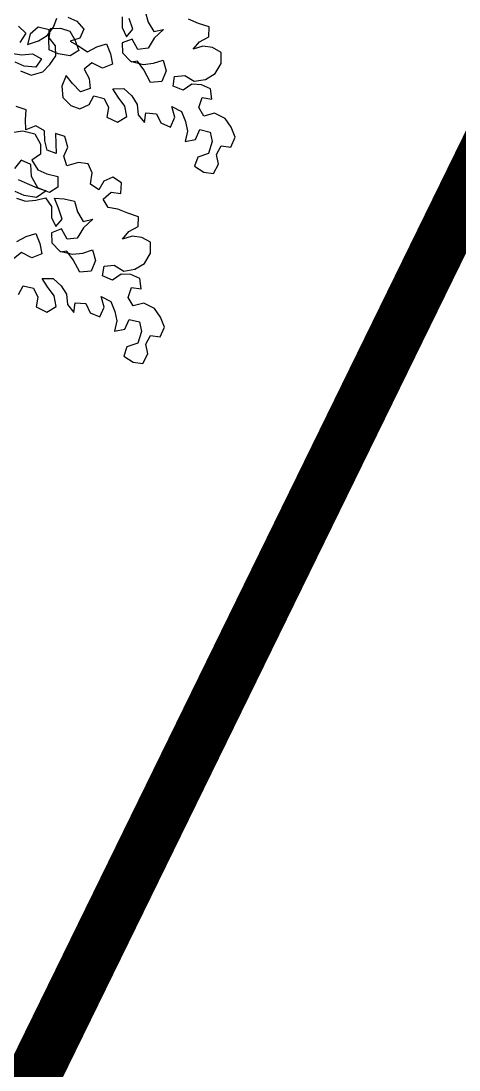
# Model space of a CAD drawing. Header units: inches. Extents: x 350994 to 353538, y 1581369 to 1583842.
# Drawn here: x 351697.076 to 351697.887, y 1583224.636 to 1583226.579 of the extents above; entities that cross this region are included whole.
import ezdxf

# ---------------------------------------------------------------- set-up
doc = ezdxf.new("R2010")
doc.units = ezdxf.units.IN
doc.header["$MEASUREMENT"] = 0
doc.linetypes.add('1', pattern=[0])
doc.linetypes.add('ACAD_ISO03W100', pattern=[30, 12, -18])
doc.layers.add('CW', color=94, linetype='1')
doc.layers.add('TREE', color=81, linetype='1')

# ---------------------------------------------------------------- blocks, each defined once
blk = doc.blocks.new('TREE_4')
at = {"color": 94}
for points in [[(1780.1, 6695.5), (1809, 6678.2), (1797.4, 6643.5)], [(1777.1, 6603), (1811.8, 6605.9), (1846.5, 6617.4), (1878.3, 6608.7), (1866.7, 6576.9), (1829.1, 6571.2), (1797.3, 6577)], [(1820.4, 6553.8), (1858, 6548), (1892.7, 6568.2), (1910.1, 6597.1), (1921.7, 6628.9), (1913.1, 6660.7), (1887.1, 6681), (1884.2, 6712.8), (1916, 6721.4), (1947.8, 6718.5), (1970.9, 6695.4), (1991.1, 6663.5), (1968, 6640.4), (1927.5, 6637.6), (1895.7, 6643.4), (1887, 6675.2), (1881.3, 6707), (1843.7, 6707), (1823.4, 6678.2), (1823.4, 6643.5), (1855.2, 6663.7), (1878.4, 6686.8), (1892.9, 6718.6), (1895.8, 6750.4)], [(1930.5, 6761.9), (1962.3, 6756.1), (1991.2, 6735.8), (1985.4, 6704), (1956.4, 6686.7), (1988.2, 6678), (2020, 6666.4), (2046.1, 6689.5), (2075, 6706.8), (2095.2, 6677.9), (2109.7, 6646.1), (2080.7, 6625.9), (2043.1, 6634.6), (2022.9, 6608.6), (2046, 6582.5), (2057.5, 6550.7), (2028.6, 6533.4), (1996.8, 6553.7), (1970.8, 6573.9), (1965, 6536.4), (1976.5, 6501.6), (2008.3, 6481.4), (2040.1, 6478.5), (2066.1, 6498.7), (2074.8, 6530.5), (2109.5, 6530.4), (2129.8, 6504.4), (2132.6, 6472.6), (2170.2, 6463.9), (2196.2, 6489.9), (2181.8, 6521.7), (2152.9, 6544.9), (2129.8, 6568), (2164.5, 6576.6), (2196.3, 6559.3), (2219.4, 6536.1), (2231, 6504.3), (2257, 6484), (2254.1, 6515.8), (2288.8, 6521.6), (2309, 6495.6), (2343.7, 6489.7), (2349.5, 6524.4), (2332.2, 6556.3), (2366.9, 6547.5), (2387.1, 6518.6), (2401.5, 6489.7), (2401.5, 6455), (2433.3, 6469.4), (2439.1, 6504.1), (2473.8, 6504.1), (2488.3, 6475.2), (2485.3, 6434.7), (2453.5, 6414.5), (2450.6, 6382.7), (2485.3, 6371.1), (2517.1, 6373.9), (2525.8, 6408.6), (2511.4, 6437.5), (2520.1, 6469.3), (2551.9, 6472.2), (2557.7, 6506.9), (2537.5, 6535.8), (2511.5, 6559), (2473.9, 6567.7), (2442.1, 6550.4), (2419, 6573.5), (2421.9, 6608.2), (2453.7, 6611.1), (2442.1, 6642.9), (2410.3, 6648.7), (2378.5, 6643), (2355.4, 6617), (2320.7, 6622.8), (2317.8, 6654.6), (2349.6, 6666.1), (2384.3, 6654.5), (2419, 6668.9), (2445.1, 6694.9), (2456.7, 6732.5), (2448, 6767.2), (2416.2, 6775.9), (2384.4, 6773.1), (2355.5, 6755.7), (2370, 6784.6), (2396, 6807.7), (2390.3, 6839.5), (2352.7, 6842.5), (2318, 6848.3)], [(2104, 6805.1), (2112.7, 6770.4), (2132.9, 6744.4), (2147.4, 6773.3), (2127.1, 6805.1)], [(2173.4, 6839.7), (2190.8, 6807.9), (2216.8, 6781.9), (2245.7, 6796.3), (2222.5, 6761.6), (2210.9, 6724.1), (2179.1, 6712.5), (2153.1, 6741.5), (2124.2, 6721.2), (2132.8, 6689.4), (2164.6, 6669.2), (2208, 6669.1), (2239.8, 6680.7), (2268.7, 6698), (2286, 6666.2), (2280.2, 6628.6), (2245.5, 6617.1), (2213.7, 6651.8), (2187.7, 6674.9), (2167.5, 6666.3)], [(1940.6, 6005.2), (1966.6, 6028.3), (1995.5, 6045.6), (2015.7, 6016.7), (2030.2, 5984.9), (2001.2, 5964.6), (1963.7, 5973.3), (1943.4, 5947.3)], [(1986.7, 5837.4), (1995.4, 5869.2), (2030.1, 5869.2), (2050.3, 5843.2), (2053.1, 5811.4), (2090.7, 5802.6), (2116.8, 5828.6), (2102.3, 5860.5), (2073.4, 5883.6), (2050.3, 5906.8), (2085, 5915.4), (2116.8, 5898), (2139.9, 5874.9), (2151.5, 5843.1), (2177.5, 5822.8), (2174.6, 5854.6), (2209.3, 5860.4), (2229.5, 5834.3), (2264.2, 5828.5), (2270, 5863.2), (2252.7, 5895), (2287.4, 5886.3), (2307.6, 5857.4), (2322, 5828.5), (2322, 5793.8), (2353.8, 5808.2), (2359.6, 5842.9), (2394.3, 5842.8), (2408.8, 5813.9), (2405.8, 5773.4), (2374, 5753.2), (2371.1, 5721.4), (2405.8, 5709.8), (2437.6, 5712.7), (2446.3, 5747.4), (2431.9, 5776.3), (2440.6, 5808.1), (2472.4, 5811), (2478.2, 5845.7), (2458, 5874.6), (2432, 5897.7), (2394.4, 5906.5), (2362.6, 5889.1), (2339.5, 5912.3), (2342.4, 5947), (2374.2, 5949.8), (2362.7, 5981.7), (2330.9, 5987.5), (2299.1, 5981.7), (2275.9, 5955.7), (2241.2, 5961.5), (2238.4, 5993.3), (2270.2, 6004.9), (2304.9, 5993.3), (2339.6, 6007.7), (2365.6, 6033.7), (2377.2, 6071.3), (2368.6, 6106), (2336.8, 6114.7), (2305, 6111.8), (2276, 6094.5), (2290.5, 6123.4), (2316.6, 6146.5), (2310.8, 6178.3), (2273.2, 6181.2), (2238.5, 6187.1), (2206.7, 6184.2), (2183.6, 6207.3), (2203.9, 6236.2), (2235.7, 6239.1), (2229.9, 6273.8), (2198.1, 6285.4), (2172.1, 6265.2), (2163.4, 6233.4), (2131.6, 6245), (2128.7, 6282.6), (2108.5, 6308.6), (2076.7, 6305.7), (2042, 6285.5), (2024.7, 6314.5), (2030.5, 6346.3), (2013.2, 6378.1), (1981.4, 6381), (1998.7, 6317.4), (1966.9, 6320.3), (1952.4, 6349.2), (1943.8, 6381), (1912, 6389.7), (1883.1, 6369.5), (1874.4, 6401.3), (1868.7, 6433.2), (1834, 6436.1)], [(1839.7, 6349.3), (1874.4, 6363.8), (1914.9, 6363.7), (1940.9, 6334.8), (1949.5, 6303), (1926.4, 6277), (1952.3, 6250.9), (1984.1, 6245.1), (2021.7, 6245.1), (2030.4, 6210.4), (2007.2, 6187.3), (1966.8, 6193.1), (1937.9, 6224.9), (1926.3, 6262.5), (1891.6, 6268.3), (1877.2, 6236.5)], [(1897.4, 6204.7), (1929.2, 6198.9), (1963.9, 6193.1), (1995.7, 6190.2), (1969.6, 6161.3), (1929.1, 6158.4), (1897.3, 6164.2)], [(1906, 6144), (1937.8, 6141.1), (1969.6, 6152.6), (1998.5, 6167), (2024.5, 6143.9), (2033.2, 6109.2), (2053.4, 6083.1), (2067.9, 6112), (2047.7, 6143.9), (2027.5, 6172.8), (2059.3, 6178.5), (2094, 6178.5), (2111.3, 6146.7), (2137.3, 6120.6), (2166.2, 6135.1), (2143, 6100.4), (2131.4, 6062.8), (2099.6, 6051.3), (2073.6, 6080.2), (2044.7, 6060), (2053.3, 6028.2), (2085.1, 6007.9), (2128.5, 6007.9), (2160.3, 6019.4), (2189.2, 6036.7), (2206.6, 6004.9), (2200.7, 5967.3), (2166, 5955.8), (2134.3, 5990.5), (2108.3, 6013.7), (2088, 6005)]]:
    blk.add_lwpolyline(points, dxfattribs=at)

msp = doc.modelspace()

# ---------------------------------------------------------------- linework, layer by layer
at = {"layer": 'CW', "color": 156, "linetype": 'ACAD_ISO03W100', "lineweight": 5, "ltscale": 0.1, "const_width": 0.1, "elevation": 92.9721}
msp.add_lwpolyline([(351812.9073, 1583459.5271), (351867.4126, 1583432.7238), (351890.8022, 1583483.7787), (352001.4776, 1583425.2648), (352052.368, 1583395.5885), (351946.6042, 1583130.2254), (351913.2208, 1583044.6973), (351772.2685, 1583093.8754), (351699.4256, 1583117.5295), (351652.2226, 1583132.8576), (351705.7883, 1583242.3933)], dxfattribs=at)

# ---------------------------------------------------------------- block references
at = {"layer": 'TREE', "lineweight": 5, "xscale": 0.0005632341247466223, "yscale": 0.0005632341529917539, "zscale": 0.0005632341444477617, "rotation": 346.4411541233163}
msp.add_blockref('TREE_4', (351695.2126, 1583223.1382), dxfattribs=at)

doc.saveas('drawing.dxf')
